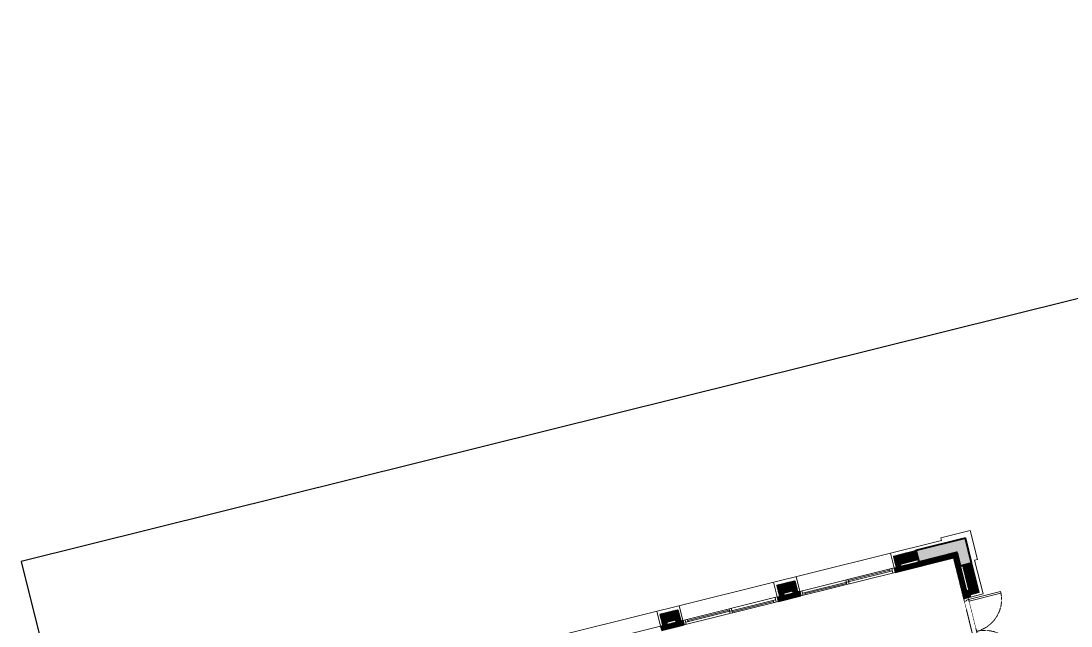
# Model space of a CAD drawing. Header units: inches. Extents: x -207898 to 3408902, y 497526 to 4632928.
# Drawn here: x 3349838 to 3372523, y 4616183 to 4629263 of the extents above; entities that cross this region are included whole.
import ezdxf

# ---------------------------------------------------------------- set-up
doc = ezdxf.new("R2010")
doc.units = ezdxf.units.IN
doc.header["$MEASUREMENT"] = 0
doc.linetypes.add('xref grd floor$0$HIDDEN2', pattern=[0.1875, 0.125, -0.0625])
for name, color, linetype, lineweight in [('1', 1, 'Continuous', 50), ('xref grd floor$0$A-DOOR', 134, 'Continuous', 18), ('xref grd floor$0$A-GLAZ', 134, 'Continuous', 18), ('xref grd floor$0$A-WALL-TILE', 8, 'Continuous', 9), ('xref grd floor$0$XREF-V2-GF_COLS$0$A-COLS', 5, 'Continuous', 40), ('xref grd floor$0$XREF-V2-GF_COLS$0$A-COLS-PATT', 253, 'Continuous', 20)]:
    doc.layers.add(name, color=color, linetype=linetype, lineweight=lineweight)
doc.layers.add('xref grd floor$0$A-WALL', color=7, linetype='Continuous')
doc.layers.add('xref grd floor$0$CQ Wall hatch_CHB', color=8, linetype='Continuous')
pattern_1 = [(45, (20869.716, 76050.643), (-13.258252, 13.258252), [])]

# ---------------------------------------------------------------- blocks, each defined once
blk = doc.blocks.new('xref grd floor$0$DR - 1550')
at = {"color": 253, "linetype": 'xref grd floor$0$HIDDEN2'}
for p, q in [((40, 100), (1460, 100)), ((60, 0), (1440, 0))]:
    blk.add_line(p, q, dxfattribs=at)
for points in [[(40, 100), (40, 810), (80, 810), (80, 100), (40, 100)], [(1460, 100), (1460, 810), (1420, 810), (1420, 100), (1460, 100)]]:
    blk.add_lwpolyline(points)
for points in [[(0, 90), (10, 90), (10, 100), (40, 100), (40, 50), (60, 50), (60, 0), (10, 0), (10, 10), (0, 10)], [(1500, 90), (1490, 90), (1490, 100), (1460, 100), (1460, 50), (1440, 50), (1440, 0), (1490, 0), (1490, 10), (1500, 10)]]:
    blk.add_lwpolyline(points, close=True)
at = {"linetype": 'xref grd floor$0$HIDDEN2'}
for centre, start, end in [((38, 99), 0.0731, 86.5576), ((1462, 99), 93.4424, 179.9269)]:
    blk.add_arc(centre, 712, start, end, dxfattribs=at)
blk = doc.blocks.new('xref grd floor$0$XREF-V2-GF_COLS')
at = {"layer": 'xref grd floor$0$XREF-V2-GF_COLS$0$A-COLS-PATT'}
blk.add_hatch(color=256, dxfattribs=at).paths.add_polyline_path([(261451, 505154), (260384, 504889), (260444, 504646), (261269, 504851), (261342, 504560), (261584, 504620)])
at = {"layer": 'xref grd floor$0$XREF-V2-GF_COLS$0$A-COLS'}
blk.add_lwpolyline([(261451, 505154), (260384, 504889), (260444, 504646), (261269, 504851), (261342, 504560), (261584, 504620)], close=True, dxfattribs=at)
blk.add_lwpolyline([(261451, 505154), (260384, 504889), (260444, 504646), (261269, 504851), (261342, 504560), (261584, 504620)], close=True, dxfattribs=at)
blk = doc.blocks.new('xref grd floor$0$stonecladding')
at = {"layer": 'xref grd floor$0$A-WALL-TILE'}
for p, q in [((9830, 44041, 0), (19410, 44041, 0)), ((19410, 44041, 0), (19410, 44101, 0)), ((20060, 44101, 0), (19410, 44101, 0)), ((20060, 43451, 0), (20060, 44101, 0)), ((20060, 43451, 0), (20000, 43451, 0))]:
    blk.add_line(p, q, dxfattribs=at)
at = {"layer": 'xref grd floor$0$A-WALL-TILE', "elevation": 0}
blk.add_lwpolyline([(20000, 42701), (20000, 43451)], dxfattribs=at)
blk = doc.blocks.new('mak ground floor plan')
at = {"layer": 'xref grd floor$0$CQ Wall hatch_CHB'}
h = blk.add_hatch(dxfattribs=at)
h.set_pattern_fill('ANSI31,_O', color=8, scale=150)
h.set_pattern_definition(pattern_1)
h.paths.add_polyline_path([(34390, 120011), (33990, 120011), (33990, 119761), (33940, 119761), (33940, 119661), (33990, 119661), (34390, 119661), (34440, 119661), (34440, 119761), (34390, 119761)])
h.paths.add_polyline_path([(34290, 119811), (34290, 119761), (34090, 119761), (34090, 119811)], flags=16)
h = blk.add_hatch(dxfattribs=at)
h.set_pattern_fill('ANSI31,_O', color=8, scale=150)
h.set_pattern_definition(pattern_1)
h.paths.add_polyline_path([(36990, 120011), (36590, 120011), (36590, 119761), (36540, 119761), (36540, 119661), (36590, 119661), (36990, 119661), (37040, 119661), (37040, 119761), (36990, 119761)])
h.paths.add_polyline_path([(36890, 119811), (36890, 119761), (36690, 119761), (36690, 119811)], flags=16)
h = blk.add_hatch(dxfattribs=at)
h.set_pattern_fill('ANSI31,_O', color=8, scale=150)
h.set_pattern_definition(pattern_1)
h.paths.add_polyline_path([(40790, 119461), (40590, 119461), (40590, 118901), (40540, 118901), (40540, 119461), (40540, 119761), (39690, 119761), (39290, 119761), (39290, 119811), (39690, 119811), (39690, 120011), (39190, 120011), (39190, 119761), (39140, 119761), (39140, 119661), (39190, 119661), (40440, 119661), (40440, 118751), (40590, 118751), (40590, 118801), (40790, 118801)])
at = {"layer": 'Defpoints'}
blk.add_lwpolyline([(69270, 124451), (20870, 124451), (20870, 76051), (69270, 76051)], close=True, dxfattribs=at)
blk.add_lwpolyline([(69270, 124451), (20870, 124451), (20870, 76051), (69270, 76051)], close=True, dxfattribs=at)
at = {"layer": 'xref grd floor$0$A-GLAZ'}
for p, q in [((31840, 119761, 0), (33940, 119761, 0)), ((31840, 119761, 0), (33940, 119761, 0)), ((31840, 119761, 0), (33940, 119761, 0)), ((36540, 119761, 0), (34440, 119761, 0)), ((36540, 119761, 0), (34440, 119761, 0)), ((36540, 119761, 0), (34440, 119761, 0)), ((36540, 119761, 0), (34440, 119761, 0)), ((36540, 119761, 0), (34440, 119761, 0)), ((36540, 119761, 0), (34440, 119761, 0)), ((36540, 119661, 0), (34440, 119661, 0)), ((36540, 119661, 0), (34440, 119661, 0)), ((36540, 119661, 0), (34440, 119661, 0)), ((36540, 119661, 0), (34440, 119661, 0)), ((36540, 119661, 0), (34440, 119661, 0)), ((36540, 119661, 0), (34440, 119661, 0)), ((34490, 119661, 0), (34490, 119761, 0)), ((34490, 119661, 0), (34490, 119761, 0)), ((34490, 119661, 0), (34490, 119761, 0)), ((34490, 119661, 0), (34490, 119761, 0)), ((34490, 119661, 0), (34490, 119761, 0)), ((34490, 119661, 0), (34490, 119761, 0)), ((36490, 119711, 0), (34490, 119711, 0)), ((36490, 119711, 0), (34490, 119711, 0)), ((36490, 119711, 0), (34490, 119711, 0)), ((36490, 119711, 0), (34490, 119711, 0)), ((36490, 119711, 0), (34490, 119711, 0)), ((36490, 119711, 0), (34490, 119711, 0)), ((34540, 119711, 0), (34540, 119761, 0)), ((34540, 119711, 0), (34540, 119761, 0)), ((34540, 119711, 0), (34540, 119761, 0)), ((34540, 119711, 0), (34540, 119761, 0)), ((34540, 119711, 0), (34540, 119761, 0)), ((34540, 119711, 0), (34540, 119761, 0)), ((34540, 119736, 0), (35466, 119736, 0)), ((34540, 119736, 0), (35466, 119736, 0)), ((34540, 119736, 0), (35466, 119736, 0)), ((34540, 119736, 0), (35466, 119736, 0)), ((34540, 119736, 0), (35466, 119736, 0)), ((34540, 119736, 0), (35466, 119736, 0)), ((35466, 119661, 0), (35466, 119761, 0)), ((35466, 119661, 0), (35466, 119761, 0)), ((35466, 119661, 0), (35466, 119761, 0)), ((35466, 119661, 0), (35466, 119761, 0)), ((35466, 119661, 0), (35466, 119761, 0)), ((35466, 119661, 0), (35466, 119761, 0)), ((35516, 119661, 0), (35516, 119761, 0)), ((35516, 119661, 0), (35516, 119761, 0)), ((35516, 119661, 0), (35516, 119761, 0)), ((35516, 119661, 0), (35516, 119761, 0)), ((35516, 119661, 0), (35516, 119761, 0)), ((35516, 119661, 0), (35516, 119761, 0)), ((36440, 119686, 0), (35516, 119686, 0)), ((36440, 119686, 0), (35516, 119686, 0)), ((36440, 119686, 0), (35516, 119686, 0)), ((36440, 119686, 0), (35516, 119686, 0)), ((36440, 119686, 0), (35516, 119686, 0)), ((36440, 119686, 0), (35516, 119686, 0)), ((36440, 119661, 0), (36440, 119711, 0)), ((36440, 119661, 0), (36440, 119711, 0)), ((36440, 119661, 0), (36440, 119711, 0)), ((36440, 119661, 0), (36440, 119711, 0)), ((36440, 119661, 0), (36440, 119711, 0)), ((36440, 119661, 0), (36440, 119711, 0)), ((36490, 119661, 0), (36490, 119761, 0)), ((36490, 119661, 0), (36490, 119761, 0)), ((36490, 119661, 0), (36490, 119761, 0)), ((36490, 119661, 0), (36490, 119761, 0)), ((36490, 119661, 0), (36490, 119761, 0)), ((36490, 119661, 0), (36490, 119761, 0)), ((37040, 119761, 0), (39140, 119761, 0)), ((37040, 119761, 0), (39140, 119761, 0)), ((37040, 119761, 0), (39140, 119761, 0)), ((37040, 119761, 0), (39140, 119761, 0)), ((37040, 119761, 0), (39140, 119761, 0)), ((37040, 119761, 0), (39140, 119761, 0)), ((37040, 119661, 0), (39140, 119661, 0)), ((37040, 119661, 0), (39140, 119661, 0)), ((37040, 119661, 0), (39140, 119661, 0)), ((37040, 119661, 0), (39140, 119661, 0)), ((37040, 119661, 0), (39140, 119661, 0)), ((37040, 119661, 0), (39140, 119661, 0)), ((37090, 119661, 0), (37090, 119761, 0)), ((37090, 119661, 0), (37090, 119761, 0)), ((37090, 119661, 0), (37090, 119761, 0)), ((37090, 119661, 0), (37090, 119761, 0)), ((37090, 119661, 0), (37090, 119761, 0)), ((37090, 119661, 0), (37090, 119761, 0)), ((37090, 119711, 0), (39090, 119711, 0)), ((37090, 119711, 0), (39090, 119711, 0)), ((37090, 119711, 0), (39090, 119711, 0)), ((37090, 119711, 0), (39090, 119711, 0)), ((37090, 119711, 0), (39090, 119711, 0)), ((37090, 119711, 0), (39090, 119711, 0)), ((37140, 119661, 0), (37140, 119711, 0)), ((37140, 119661, 0), (37140, 119711, 0)), ((37140, 119661, 0), (37140, 119711, 0)), ((37140, 119661, 0), (37140, 119711, 0)), ((37140, 119661, 0), (37140, 119711, 0)), ((37140, 119661, 0), (37140, 119711, 0)), ((37140, 119686, 0), (38064, 119686, 0)), ((37140, 119686, 0), (38064, 119686, 0)), ((37140, 119686, 0), (38064, 119686, 0)), ((37140, 119686, 0), (38064, 119686, 0)), ((37140, 119686, 0), (38064, 119686, 0)), ((37140, 119686, 0), (38064, 119686, 0)), ((38064, 119661, 0), (38064, 119761, 0)), ((38064, 119661, 0), (38064, 119761, 0)), ((38064, 119661, 0), (38064, 119761, 0)), ((38064, 119661, 0), (38064, 119761, 0)), ((38064, 119661, 0), (38064, 119761, 0)), ((38064, 119661, 0), (38064, 119761, 0)), ((38114, 119661, 0), (38114, 119761, 0)), ((38114, 119661, 0), (38114, 119761, 0)), ((38114, 119661, 0), (38114, 119761, 0)), ((38114, 119661, 0), (38114, 119761, 0)), ((38114, 119661, 0), (38114, 119761, 0)), ((38114, 119661, 0), (38114, 119761, 0)), ((39040, 119736, 0), (38114, 119736, 0)), ((39040, 119736, 0), (38114, 119736, 0)), ((39040, 119736, 0), (38114, 119736, 0)), ((39040, 119736, 0), (38114, 119736, 0)), ((39040, 119736, 0), (38114, 119736, 0)), ((39040, 119736, 0), (38114, 119736, 0)), ((39040, 119711, 0), (39040, 119761, 0)), ((39040, 119711, 0), (39040, 119761, 0)), ((39040, 119711, 0), (39040, 119761, 0)), ((39040, 119711, 0), (39040, 119761, 0)), ((39040, 119711, 0), (39040, 119761, 0)), ((39040, 119711, 0), (39040, 119761, 0)), ((39090, 119661, 0), (39090, 119761, 0)), ((39090, 119661, 0), (39090, 119761, 0)), ((39090, 119661, 0), (39090, 119761, 0)), ((39090, 119661, 0), (39090, 119761, 0)), ((39090, 119661, 0), (39090, 119761, 0)), ((39090, 119661, 0), (39090, 119761, 0))]:
    blk.add_line(p, q, dxfattribs=at)
at = {"layer": 'xref grd floor$0$A-WALL'}
for p, q in [((33990, 120011, 0), (33990, 119761, 0)), ((33990, 120011, 0), (34390, 120011, 0)), ((33990, 120011, 0), (33990, 119761, 0)), ((33990, 120011, 0), (34390, 120011, 0)), ((33990, 120011, 0), (33990, 119761, 0)), ((33990, 120011, 0), (34390, 120011, 0)), ((34390, 120011, 0), (34390, 119761, 0)), ((34390, 120011, 0), (34390, 119761, 0)), ((34390, 120011, 0), (34390, 119761, 0)), ((36590, 120011, 0), (36590, 119761, 0)), ((36590, 120011, 0), (36990, 120011, 0)), ((36590, 120011, 0), (36590, 119761, 0)), ((36590, 120011, 0), (36990, 120011, 0)), ((36590, 120011, 0), (36590, 119761, 0)), ((36590, 120011, 0), (36990, 120011, 0)), ((36990, 120011, 0), (36990, 119761, 0)), ((36990, 120011, 0), (36990, 119761, 0)), ((36990, 120011, 0), (36990, 119761, 0)), ((39189, 120011, 0), (39690, 120011, 0)), ((39189, 120011, 0), (39690, 120011, 0)), ((39189, 120011, 0), (39690, 120011, 0)), ((39190, 120011, 0), (39190, 119761, 0)), ((39190, 120011, 0), (39190, 119761, 0)), ((39190, 120011, 0), (39190, 119761, 0)), ((33940, 119761, 0), (33990, 119761, 0)), ((33940, 119761, 0), (33990, 119761, 0)), ((33940, 119761, 0), (33990, 119761, 0)), ((33940, 119661, 0), (34440, 119661, 0)), ((33940, 119661, 0), (34440, 119661, 0)), ((33940, 119661, 0), (34440, 119661, 0)), ((34440, 119761, 0), (34390, 119761, 0)), ((34440, 119761, 0), (34390, 119761, 0)), ((34440, 119761, 0), (34390, 119761, 0)), ((34440, 119761, 0), (34440, 119661, 0)), ((34440, 119761, 0), (34440, 119661, 0)), ((34440, 119761, 0), (34440, 119661, 0)), ((36540, 119761, 0), (36590, 119761, 0)), ((36540, 119761, 0), (36540, 119661, 0)), ((36540, 119761, 0), (36590, 119761, 0)), ((36540, 119761, 0), (36540, 119661, 0)), ((36540, 119761, 0), (36590, 119761, 0)), ((36540, 119761, 0), (36540, 119661, 0)), ((36540, 119661, 0), (37040, 119661, 0)), ((36540, 119661, 0), (37040, 119661, 0)), ((36540, 119661, 0), (37040, 119661, 0)), ((37040, 119761, 0), (36990, 119761, 0)), ((37040, 119761, 0), (36990, 119761, 0)), ((37040, 119761, 0), (36990, 119761, 0)), ((37040, 119761, 0), (37040, 119661, 0)), ((37040, 119761, 0), (37040, 119661, 0)), ((37040, 119761, 0), (37040, 119661, 0)), ((39140, 119761, 0), (39190, 119761, 0)), ((39140, 119761, 0), (39140, 119661, 0)), ((39140, 119761, 0), (39190, 119761, 0)), ((39140, 119761, 0), (39140, 119661, 0)), ((39140, 119761, 0), (39190, 119761, 0)), ((39140, 119761, 0), (39140, 119661, 0)), ((39140, 119661, 0), (40440, 119661, 0)), ((39140, 119661, 0), (40440, 119661, 0)), ((39140, 119661, 0), (40440, 119661, 0)), ((40440, 119661, 0), (40440, 118751, 0)), ((40440, 119661, 0), (40440, 118751, 0)), ((40440, 119661, 0), (40440, 118751, 0)), ((40790, 119461, 0), (40790, 118801, 0)), ((40790, 119461, 0), (40790, 118801, 0)), ((40790, 119461, 0), (40790, 118801, 0)), ((40590, 118751, 0), (40440, 118751, 0)), ((40590, 118751, 0), (40440, 118751, 0)), ((40590, 118751, 0), (40440, 118751, 0)), ((40590, 118801, 0), (40590, 118751, 0)), ((40790, 118801, 0), (40590, 118801, 0)), ((40590, 118801, 0), (40590, 118751, 0)), ((40790, 118801, 0), (40590, 118801, 0)), ((40590, 118801, 0), (40590, 118751, 0)), ((40790, 118801, 0), (40590, 118801, 0))]:
    blk.add_line(p, q, dxfattribs=at)
at = {"layer": 'xref grd floor$0$A-WALL', "color": 1}
for p, q in [((34090, 119811, 0), (34090, 119761, 0)), ((34090, 119811, 0), (34290, 119811, 0)), ((34090, 119811, 0), (34090, 119761, 0)), ((34090, 119811, 0), (34290, 119811, 0)), ((34090, 119811, 0), (34090, 119761, 0)), ((34090, 119811, 0), (34290, 119811, 0)), ((34290, 119811, 0), (34290, 119761, 0)), ((34290, 119811, 0), (34290, 119761, 0)), ((34290, 119811, 0), (34290, 119761, 0)), ((36690, 119811, 0), (36690, 119761, 0)), ((36690, 119811, 0), (36890, 119811, 0)), ((36690, 119811, 0), (36690, 119761, 0)), ((36690, 119811, 0), (36890, 119811, 0)), ((36690, 119811, 0), (36690, 119761, 0)), ((36690, 119811, 0), (36890, 119811, 0)), ((36890, 119811, 0), (36890, 119761, 0)), ((36890, 119811, 0), (36890, 119761, 0)), ((36890, 119811, 0), (36890, 119761, 0)), ((39289, 119811, 0), (39690, 119811, 0)), ((39289, 119811, 0), (39690, 119811, 0)), ((39289, 119811, 0), (39690, 119811, 0)), ((39290, 119811, 0), (39290, 119761, 0)), ((39290, 119811, 0), (39290, 119761, 0)), ((39290, 119811, 0), (39290, 119761, 0)), ((34090, 119761, 0), (34290, 119761, 0)), ((34090, 119761, 0), (34290, 119761, 0)), ((34090, 119761, 0), (34290, 119761, 0)), ((36690, 119761, 0), (36890, 119761, 0)), ((36690, 119761, 0), (36890, 119761, 0)), ((36690, 119761, 0), (36890, 119761, 0)), ((39289, 119761, 0), (39690, 119761, 0)), ((39289, 119761, 0), (39690, 119761, 0)), ((39289, 119761, 0), (39690, 119761, 0)), ((40540, 119461, 0), (40540, 118901, 0)), ((40540, 119461, 0), (40540, 118901, 0)), ((40540, 119461, 0), (40540, 118901, 0)), ((40590, 119461, 0), (40590, 118901, 0)), ((40590, 119461, 0), (40590, 118901, 0)), ((40590, 119461, 0), (40590, 118901, 0)), ((40590, 118901, 0), (40540, 118901, 0)), ((40590, 118901, 0), (40540, 118901, 0)), ((40590, 118901, 0), (40540, 118901, 0))]:
    blk.add_line(p, q, dxfattribs=at)
at = {"layer": 'xref grd floor$0$A-WALL-TILE'}
for p, q in [((33940, 119761, 0), (33940, 120091, 0)), ((33940, 119761, 0), (33940, 120091, 0)), ((33940, 119761, 0), (33940, 120091, 0)), ((34440, 119761, 0), (34440, 120091, 0)), ((34440, 119761, 0), (34440, 120091, 0)), ((34440, 119761, 0), (34440, 120091, 0)), ((36540, 119761, 0), (36540, 120091, 0)), ((36540, 119761, 0), (36540, 120091, 0)), ((36540, 119761, 0), (36540, 120091, 0)), ((37040, 119761, 0), (37040, 120091, 0)), ((37040, 119761, 0), (37040, 120091, 0)), ((37040, 119761, 0), (37040, 120091, 0)), ((39140, 119761, 0), (39140, 120091, 0)), ((39140, 119761, 0), (39140, 120091, 0)), ((39140, 119761, 0), (39140, 120091, 0)), ((40590, 118751, 0), (40870, 118751, 0)), ((40590, 118751, 0), (40870, 118751, 0)), ((40590, 118751, 0), (40870, 118751, 0))]:
    blk.add_line(p, q, dxfattribs=at)
at = {"rotation": 346.0285767170143}
blk.add_blockref('xref grd floor$0$XREF-V2-GF_COLS', (-334890, -307074, 0), dxfattribs=at)
blk.add_blockref('xref grd floor$0$XREF-V2-GF_COLS', (-334890, -307074, 0), dxfattribs=at)
blk.add_blockref('xref grd floor$0$XREF-V2-GF_COLS', (-334890, -307074, 0), dxfattribs=at)
at = {"layer": 'xref grd floor$0$A-DOOR', "xscale": -1, "rotation": 269.9999999999999}
blk.add_blockref('xref grd floor$0$DR - 1550', (40440, 117251, 0), dxfattribs=at)
blk.add_blockref('xref grd floor$0$DR - 1550', (40440, 117251, 0), dxfattribs=at)
blk.add_blockref('xref grd floor$0$DR - 1550', (40440, 117251, 0), dxfattribs=at)
at = {"layer": 'xref grd floor$0$A-WALL'}
blk.add_blockref('xref grd floor$0$stonecladding', (20870, 76051), dxfattribs=at)
blk.add_blockref('xref grd floor$0$stonecladding', (20870, 76051), dxfattribs=at)
blk.add_blockref('xref grd floor$0$stonecladding', (20870, 76051), dxfattribs=at)

msp = doc.modelspace()

# ---------------------------------------------------------------- block references
at = {"layer": '1', "rotation": 13.97142328298569}
msp.add_blockref('mak ground floor plan', (3359632.6, 4491769.8, 0), dxfattribs=at)

doc.saveas('drawing.dxf')
